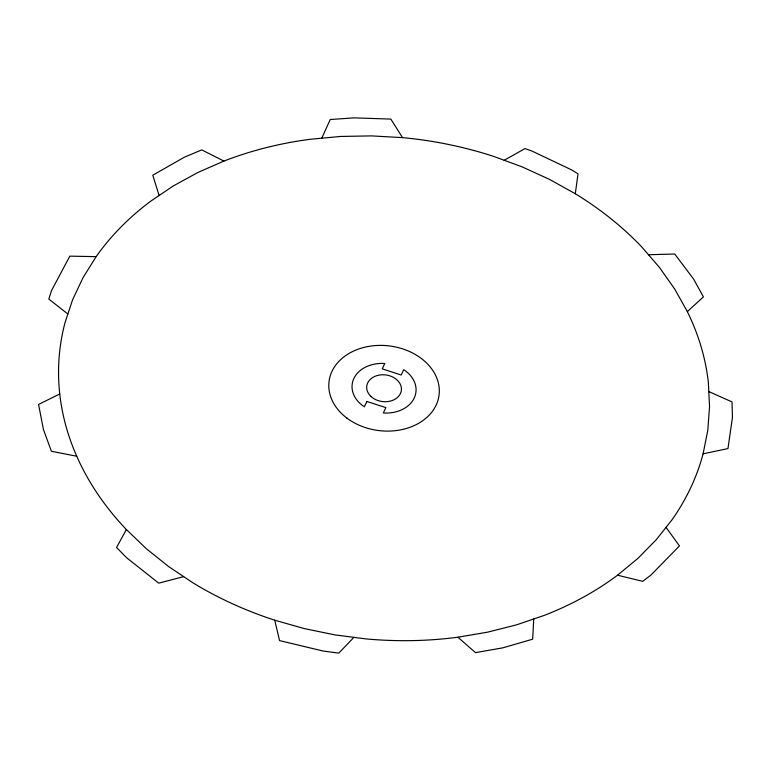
<?xml version="1.0" encoding="UTF-8"?>
<svg xmlns="http://www.w3.org/2000/svg" width="771" height="771" viewBox="0 0 771 771"><rect width="100%" height="100%" fill="white"/><g stroke="black" fill="none" stroke-linecap="round" stroke-linejoin="round"><path stroke-width="1.16" d="M533.734 618.988L532.674 639.178L502.914 647.823L475.476 652.642L457.878 637.222A326.47 251.182 6.9 0 1 365.57 638.87L334.759 634.861L304.4 628.616L274.755 620.202A326.47 251.182 6.9 0 1 192.808 582.741L168.637 566.569L146.413 548.779L126.348 529.532A326.47 251.182 6.9 0 1 65.015 322.673L72.59 299.803L82.998 277.724L96.124 256.656A326.47 251.182 6.9 0 1 150.557 201.298L173.167 186.013L197.694 172.569L223.908 161.081A326.47 251.182 6.9 0 1 310.231 139.272L340.705 136.448L371.564 135.898L402.539 137.633A326.47 251.182 6.9 0 1 493.353 156.301L521.996 166.815L549.405 179.335L575.301 193.752A326.47 251.182 6.9 0 1 641.761 246.961L659.504 267.489L674.741 289.106L687.346 311.629A326.47 251.182 6.9 0 1 708.356 382.493L709.551 406.51L707.788 430.353L703.094 453.82A326.47 251.182 6.9 0 1 671.984 519.847L656.256 539.729L638.051 558.233L617.552 575.205A326.47 251.182 6.9 0 1 544.201 615.412L516.541 624.847L487.677 632.143L457.878 637.222M575.301 193.752L578.019 173.822L571.812 169.986L531.845 151L524.964 148.591L504.195 160.281M321.767 138.202L330.239 119.515L354.111 117.867L390.83 119.081L402.539 137.633M126.348 529.532L116.546 547.497L126.627 557.741L158.749 583.175L183.662 576.621M353.908 637.347L338.777 653.133L323.049 651.013L279.536 640.595L274.755 620.202M687.346 311.629L703.422 296.883L693.601 279.073L674.741 254.025L648.478 254.729M59.752 394.01L38.55 404.428L43.475 429.659L51.435 451.286L76.734 456.239M703.094 453.82L727.959 448.577L732.45 417.429L732.036 401.932L708.809 391.581M96.124 256.656L69.833 256.145L51.58 290.474L48.804 299.071L67.877 314.019M617.552 575.205L642.657 581.334L650.917 575.079L679.453 545.907L666.038 527.364M223.908 161.081L201.761 149.892L184.394 157.178L152.783 175.21L159.115 195.516M366.89 401.469L364.394 406.78L362.572 405.585A32.122 24.711 6.9 0 1 353.889 378.445A32.122 24.711 6.9 0 1 382.445 363.411L384.758 363.555L382.252 368.866L401.219 375.024L403.715 369.714L405.536 370.918A32.122 24.711 6.9 0 1 414.22 398.048A32.122 24.711 6.9 0 1 385.664 413.083L383.351 412.938L385.857 407.628L366.89 401.469M370.812 396.313A17.434 13.415 6.9 0 0 400.428 393.567A17.434 13.415 6.9 0 0 380.922 374.86A17.434 13.415 6.9 0 0 370.812 396.313M346.989 418.161A55.425 42.646 6.9 0 0 438.092 399.87A55.425 42.646 6.9 0 0 367.083 346.709A55.425 42.646 6.9 0 0 346.989 418.161"/></g></svg>
